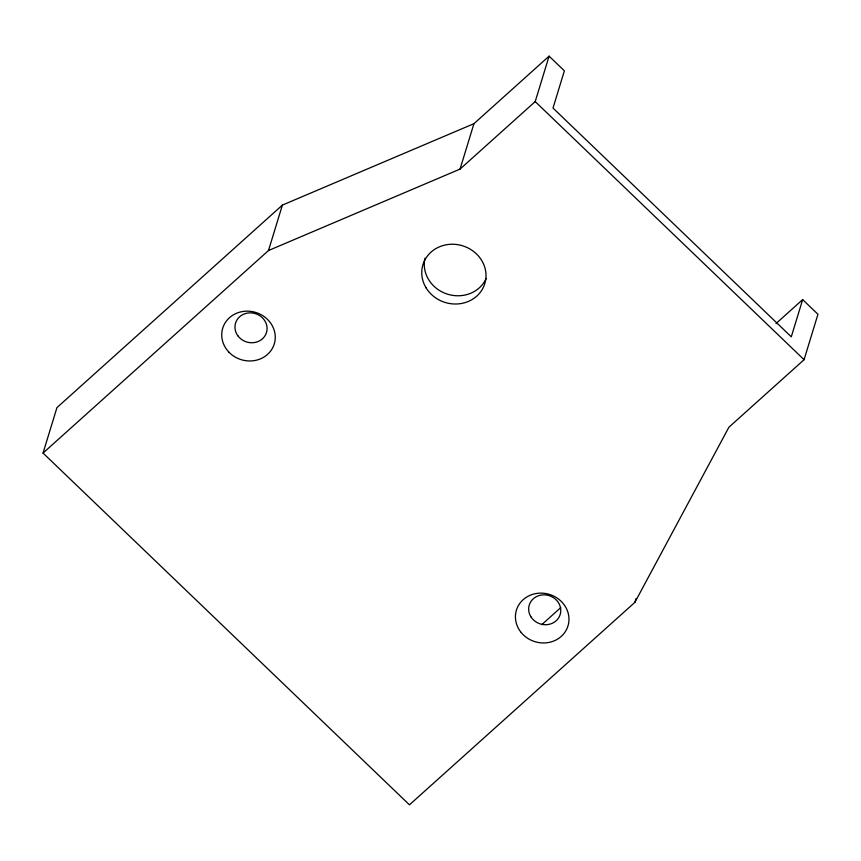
<?xml version="1.0" encoding="UTF-8"?>
<svg xmlns="http://www.w3.org/2000/svg" width="861" height="861" viewBox="0 0 861 861"><rect width="100%" height="100%" fill="white"/><g stroke="black" fill="none" stroke-linecap="round" stroke-linejoin="round"><path stroke-width="1.29" d="M43.05 453.058L56.934 407.63L282.386 205.101L473.948 123.672L549.092 56.159L564.375 70.828L552.999 108.055L791.291 336.823L802.667 299.606L817.95 314.287L804.066 359.704L728.912 427.217L634.912 602.313L409.459 804.841L43.05 453.058L268.492 250.529L460.054 169.09L535.208 101.587L549.092 56.159M268.492 250.529L282.386 205.101M460.054 169.09L473.948 123.672M634.912 602.313L636.064 598.524M775.976 323.596L802.667 299.606M541.773 624.666L560.715 607.64M535.208 101.587L804.066 359.704M486.185 278.447A32.363 29.651 17.1 0 1 446.977 293.999A32.363 29.651 17.1 0 1 424.979 258.214M237.84 335.758A16.176 14.831 17 0 0 265.575 334.789A16.176 14.831 17 0 0 249.625 312.866A16.176 14.831 17 0 0 237.84 335.758M228.682 351.901A26.96 24.711 17 0 0 274.002 344.798A26.96 24.711 17 0 0 242.791 311.499A26.96 24.711 17 0 0 228.682 351.901M530.871 616.724A16.176 14.831 17 0 0 558.692 617.778A16.176 14.831 17 0 0 544.593 594.843A16.176 14.831 17 0 0 530.871 616.724M520.593 631.77A26.96 24.711 17 0 0 566.71 629.176A26.96 24.711 17 0 0 539.277 593.175A26.96 24.711 17 0 0 520.593 631.77M426.184 288.005A32.363 29.651 17 0 0 481.837 290.125A32.363 29.651 17 0 0 453.629 244.266A32.363 29.651 17 0 0 426.184 288.005"/></g></svg>
